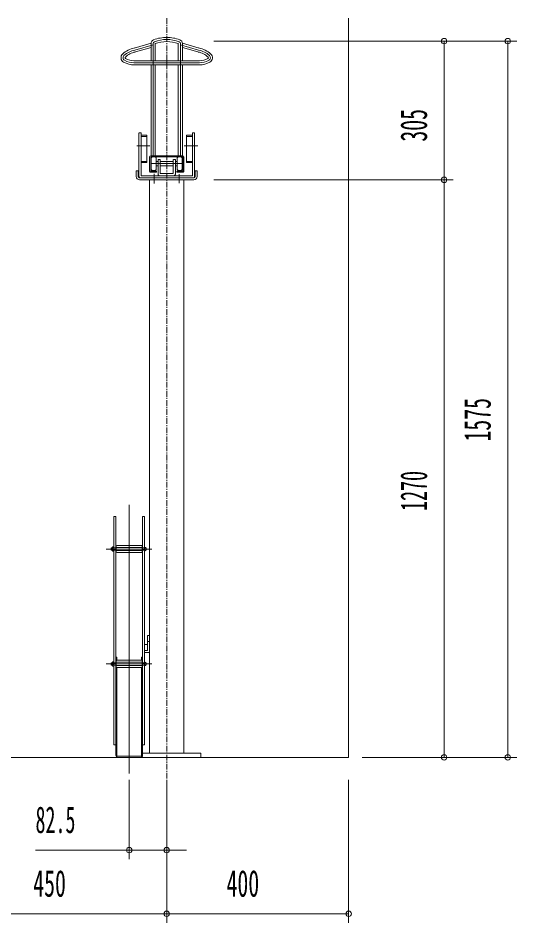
# Model space of a CAD drawing. Units: millimetres, scale not verified. Extents: x -5940 to 5940, y -4200 to 4200.
# Drawn here: x -2763 to -1666, y -2800 to -810 of the extents above; entities that cross this region are included whole.
import ezdxf
from ezdxf.enums import TextEntityAlignment as Align

# ---------------------------------------------------------------- set-up
doc = ezdxf.new("R2010")
doc.units = ezdxf.units.MM
doc.header["$LTSCALE"] = 10
doc.linetypes.add('USER3', pattern=[2, 1.25, -0.25, 0.25, -0.25])
doc.layers.add('0-3_CSLAYER3', color=7, linetype='Continuous', lineweight=18)
doc.styles.add('ＭＳ ゴシック', font='')
doc.styles.get('ＭＳ ゴシック').set_extended_font_data('MS Gothic')

msp = doc.modelspace()

# ---------------------------------------------------------------- linework, layer by layer
at = {"layer": '0-3_CSLAYER3', "color": 3, "linetype": 'USER3'}
msp.add_line((-2436.2, -810), (-2436.2, -2503.22), dxfattribs=at)
at = {"layer": '0-3_CSLAYER3'}
for p, q in [((-2507.44, -875.83), (-2470.67, -865.36)), ((-2504.97, -884.49), (-2470.71, -874.73)), ((-2470.71, -866.1), (-2470.71, -903.75)), ((-2461.7, -865.1), (-2461.7, -903.75)), ((-2410.7, -865.1), (-2410.7, -903.75)), ((-2364.97, -875.83), (-2401.74, -865.36)), ((-2401.7, -866.1), (-2401.7, -903.75)), ((-2367.44, -884.49), (-2401.7, -874.73)), ((-2508.2, -903.75), (-2364.2, -903.75)), ((-2508.2, -912.75), (-2364.2, -912.75)), ((-2470.71, -912.75), (-2470.71, -1112.68)), ((-2461.7, -912.75), (-2461.7, -1112.68)), ((-2410.7, -912.75), (-2410.7, -1112.68)), ((-2401.7, -912.75), (-2401.7, -1112.68)), ((-2497.2, -1062.18), (-2497.2, -1157.98)), ((-2492.7, -1067.58), (-2479.7, -1067.58)), ((-2479.7, -1067.58), (-2479.7, -1127.53)), ((-2392.7, -1067.68), (-2392.7, -1127.64)), ((-2392.7, -1067.68), (-2379.7, -1067.68)), ((-2379.7, -1062.18), (-2379.7, -1156.58)), ((-2379.7, -1062.18), (-2375.3, -1062.18)), ((-2375.2, -1062.18), (-2375.2, -1157.98)), ((-2471.4, -1112.68), (-2401, -1112.68)), ((-2492.7, -1127.53), (-2479.7, -1127.53)), ((-2473.7, -1114.98), (-2473.7, -1146.38)), ((-2471.4, -1114.98), (-2471.4, -1146.38)), ((-2471.4, -1114.98), (-2401, -1114.98)), ((-2468.2, -1114.98), (-2470.2, -1116.98)), ((-2470.2, -1116.98), (-2470.2, -1142.98)), ((-2461.2, -1114.98), (-2459.2, -1116.98)), ((-2459.2, -1116.98), (-2459.2, -1142.98)), ((-2459.2, -1124.98), (-2455.2, -1124.98)), ((-2455.2, -1120.98), (-2450.8, -1120.98)), ((-2455.2, -1120.98), (-2455.2, -1153.58)), ((-2450.7, -1120.98), (-2450.7, -1152.08)), ((-2450.7, -1124.98), (-2421.7, -1124.98)), ((-2421.7, -1120.98), (-2421.7, -1152.08)), ((-2421.6, -1120.98), (-2417.2, -1120.98)), ((-2417.2, -1120.98), (-2417.2, -1153.58)), ((-2417.2, -1124.98), (-2413.2, -1124.98)), ((-2404.2, -1114.98), (-2402.2, -1116.98)), ((-2402.2, -1116.98), (-2402.2, -1142.98)), ((-2401, -1114.98), (-2401, -1146.38)), ((-2398.7, -1114.98), (-2398.7, -1146.38)), ((-2392.7, -1127.64), (-2379.7, -1127.64)), ((-2503.2, -1145.68), (-2498.7, -1145.68)), ((-2503.2, -1145.68), (-2503.2, -1158.18)), ((-2498.7, -1145.68), (-2498.7, -1158.18)), ((-2458.7, -1146.38), (-2471.4, -1146.38)), ((-2468.2, -1144.98), (-2470.2, -1142.98)), ((-2461.2, -1144.98), (-2468.21, -1144.98)), ((-2459.2, -1142.98), (-2461.2, -1144.98)), ((-2459.2, -1134.98), (-2455.2, -1134.98)), ((-2450.7, -1134.98), (-2421.7, -1134.98)), ((-2450.7, -1152.08), (-2421.7, -1152.08)), ((-2417.2, -1134.98), (-2413.2, -1134.98)), ((-2413.7, -1146.38), (-2401, -1146.38)), ((-2373.7, -1145.68), (-2373.7, -1158.18)), ((-2495.7, -1161.18), (-2376.7, -1161.18)), ((-2495.7, -1165.68), (-2376.7, -1165.68)), ((-2473.7, -1165.68), (-2473.7, -2426.68)), ((-2398.7, -1165.68), (-2398.7, -2426.68)), ((-2552.5, -1906.32), (-2548.01, -1906.32)), ((-2552.5, -1906.32), (-2552.5, -2407.94)), ((-2548.01, -1906.32), (-2548.01, -2431.08)), ((-2489.41, -1906.32), (-2489.41, -2431.08)), ((-2489.41, -1906.32), (-2484.9, -1906.32)), ((-2484.9, -2407.94), (-2484.9, -1906.32)), ((-2546.2, -1969.52), (-2547.21, -1970.52)), ((-2491.2, -1969.52), (-2546.2, -1969.52)), ((-2490.21, -1970.52), (-2491.2, -1969.52)), ((-2555.63, -1975.02), (-2558.4, -1975.02)), ((-2558.4, -1980.02), (-2558.4, -1975.02)), ((-2555.63, -1975.44), (-2558.4, -1975.44)), ((-2555.63, -1979.6), (-2558.4, -1979.6)), ((-2555.63, -1980.02), (-2558.4, -1980.02)), ((-2555.63, -1973.46), (-2555.27, -1972.83)), ((-2555.63, -1973.46), (-2555.63, -1981.58)), ((-2555.27, -1979.86), (-2555.63, -1981.58)), ((-2555.63, -1981.58), (-2555.27, -1982.21)), ((-2555.27, -1972.83), (-2552.87, -1972.83)), ((-2555.27, -1979.86), (-2552.87, -1979.86)), ((-2555.27, -1982.21), (-2552.87, -1982.21)), ((-2552.5, -1973.46), (-2552.87, -1972.83)), ((-2552.5, -1973.46), (-2552.87, -1975.17)), ((-2548.01, -1975.02), (-2547.21, -1975.02)), ((-2547.21, -1980.02), (-2548.01, -1980.02)), ((-2490.21, -1984.52), (-2490.21, -1970.52)), ((-2490.21, -1975.02), (-2489.41, -1975.02)), ((-2489.41, -1980.02), (-2490.21, -1980.02)), ((-2481.66, -1977.02), (-2483.72, -1977.02)), ((-2483.72, -1978.02), (-2483.72, -1977.02)), ((-2481.66, -1978.02), (-2483.72, -1978.02)), ((-2481.66, -1977.02), (-2481.66, -1975.97)), ((-2481.66, -1979.07), (-2481.66, -1978.02)), ((-2478.71, -2167.56), (-2478.71, -2200.43)), ((-2478.71, -2167.56), (-2473.7, -2167.56)), ((-2484.9, -2187.14), (-2478.71, -2187.14)), ((-2478.71, -2180.86), (-2473.7, -2180.86)), ((-2484.9, -2200.43), (-2478.71, -2200.43)), ((-2484.9, -2205.33), (-2473.7, -2205.33)), ((-2555.63, -2227.64), (-2558.4, -2227.64)), ((-2558.4, -2232.64), (-2558.4, -2227.64)), ((-2555.63, -2228.07), (-2558.4, -2228.07)), ((-2555.63, -2226.08), (-2555.27, -2225.45)), ((-2555.63, -2226.08), (-2555.63, -2234.21)), ((-2555.27, -2225.45), (-2552.87, -2225.45)), ((-2552.5, -2226.08), (-2552.87, -2225.45)), ((-2552.5, -2226.08), (-2552.87, -2227.8)), ((-2548.01, -2215.39), (-2545.71, -2215.39)), ((-2548.01, -2227.64), (-2547.21, -2227.64)), ((-2547.21, -2237.14), (-2547.21, -2223.14)), ((-2545.71, -2215.39), (-2545.71, -2222.14)), ((-2491.71, -2215.39), (-2491.71, -2222.14)), ((-2491.71, -2215.39), (-2489.41, -2215.39)), ((-2490.21, -2227.64), (-2489.41, -2227.64)), ((-2555.63, -2232.22), (-2558.4, -2232.22)), ((-2555.63, -2232.64), (-2558.4, -2232.64)), ((-2555.27, -2232.49), (-2552.87, -2232.49)), ((-2552.87, -2232.49), (-2552.5, -2234.21)), ((-2552.5, -2234.21), (-2552.87, -2234.83)), ((-2547.21, -2232.64), (-2548.01, -2232.64)), ((-2546.2, -2238.14), (-2547.21, -2237.14)), ((-2491.2, -2238.14), (-2546.2, -2238.14)), ((-2545.71, -2238.14), (-2545.71, -2431.08)), ((-2491.71, -2238.14), (-2491.71, -2431.08)), ((-2490.21, -2237.14), (-2491.2, -2238.14)), ((-2489.41, -2232.64), (-2490.21, -2232.64)), ((-2481.66, -2229.64), (-2483.72, -2229.64)), ((-2481.66, -2229.64), (-2481.66, -2228.59)), ((-2548.01, -2407.94), (-2552.5, -2407.94)), ((-2484.9, -2407.94), (-2489.41, -2407.94)), ((-2489.41, -2426.68), (-2361.2, -2426.68)), ((-2361.2, -2426.68), (-2361.2, -2435.68)), ((-2543.41, -2433.38), (-2494, -2433.38)), ((-2543.41, -2435.68), (-2494, -2435.68)), ((-2489.41, -2435.68), (-2361.2, -2435.68))]:
    msp.add_line(p, q, dxfattribs=at)
at = {"layer": '0-3_CSLAYER3', "color": 3}
for p, q in [((-2506.2, -880.16), (-2466.2, -868.77)), ((-2466.2, -866.1), (-2466.2, -1112.68)), ((-2406.21, -866.1), (-2406.21, -1112.68)), ((-2366.21, -880.16), (-2406.21, -868.77)), ((-2332.73, -860.68), (-1666.21, -860.68)), ((-1826.2, -2435.68), (-1826.2, -860.68)), ((-1686.21, -860.68), (-1686.21, -2435.68)), ((-2508.2, -908.25), (-2364.2, -908.25)), ((-2492.7, -1070.58), (-2479.7, -1070.58)), ((-2392.7, -1070.68), (-2379.7, -1070.68)), ((-2502.2, -1091.08), (-2472.97, -1091.08)), ((-2397.93, -1091.18), (-2367.53, -1091.18)), ((-2492.7, -1125.08), (-2479.7, -1125.08)), ((-2471.49, -1129.98), (-2401.43, -1129.98)), ((-2392.7, -1125.18), (-2379.7, -1125.18)), ((-2463.7, -1152.68), (-2463.7, -1174.08)), ((-2408.71, -1153.06), (-2408.71, -1172.96)), ((-2332.73, -1165.68), (-1806.2, -1165.68)), ((-2518.71, -1880.47), (-2518.71, -2470.99)), ((-2468.83, -1977.52), (-2569.14, -1977.52)), ((-2547.21, -1975.02), (-2552.5, -1975.02)), ((-2547.21, -1980.02), (-2552.5, -1980.02)), ((-2490.21, -1974.02), (-2547.21, -1974.02)), ((-2490.21, -1981.02), (-2547.21, -1981.02)), ((-2485.4, -1975.02), (-2490.21, -1975.02)), ((-2485.4, -1980.02), (-2490.21, -1980.02)), ((-2547.21, -2227.64), (-2552.5, -2227.64)), ((-2490.21, -2226.64), (-2547.21, -2226.64)), ((-2485.4, -2227.64), (-2490.21, -2227.64)), ((-2468.83, -2230.14), (-2569.14, -2230.14)), ((-2547.21, -2232.64), (-2552.5, -2232.64)), ((-2490.21, -2233.64), (-2547.21, -2233.64)), ((-2485.4, -2232.64), (-2490.21, -2232.64)), ((-2006.21, -2435.68), (-1666.21, -2435.68)), ((-2518.71, -2485.16), (-2518.71, -2659.68)), ((-2436.21, -2485.16), (-2436.21, -2799.68)), ((-2036.21, -2485.16), (-2036.21, -2799.68)), ((-2392.35, -2639.68), (-2724.71, -2639.68)), ((-4286.21, -2779.68), (-2036.21, -2779.68))]:
    msp.add_line(p, q, dxfattribs=at)
at = {"layer": '0-3_CSLAYER3', "color": 5}
msp.add_lwpolyline([(-2036.21, -810), (-2036.21, -2435.68), (-4286.21, -2435.68)], dxfattribs=at)
at = {"layer": '0-3_CSLAYER3'}
for points in [[(-2497.1, -1062.08), (-2492.7, -1062.08), (-2492.7, -1156.58), (-2379.7, -1156.58)], [(-2411.2, -1114.98), (-2413.2, -1116.98), (-2413.2, -1142.98), (-2411.2, -1144.98), (-2404.2, -1144.98), (-2402.2, -1142.98)], [(-2458.7, -1146.38), (-2458.7, -1148.68), (-2471.4, -1148.68)], [(-2413.7, -1146.38), (-2413.7, -1148.68), (-2401, -1148.68)], [(-2373.7, -1145.68), (-2369.2, -1145.68), (-2369.2, -1158.18)], [(-2555.63, -1973.46), (-2555.27, -1975.17), (-2552.87, -1975.17)], [(-2552.87, -1979.86), (-2552.5, -1981.58), (-2552.87, -1982.21)], [(-2546.2, -1985.52), (-2547.21, -1984.52), (-2547.21, -1970.52)], [(-2490.21, -1984.52), (-2491.2, -1985.52), (-2546.2, -1985.52)], [(-2555.63, -2226.08), (-2555.27, -2227.8), (-2552.87, -2227.8)], [(-2490.21, -2237.14), (-2490.21, -2223.14), (-2491.2, -2222.14), (-2546.2, -2222.14), (-2547.21, -2223.14)], [(-2555.27, -2232.49), (-2555.63, -2234.21), (-2555.27, -2234.83), (-2552.87, -2234.83)], [(-2481.66, -2231.69), (-2481.66, -2230.64), (-2483.72, -2230.64), (-2483.72, -2229.64)]]:
    msp.add_lwpolyline(points, dxfattribs=at)
at = {"layer": '0-3_CSLAYER3', "color": 3}
for centre in [(-1826.2, -860.68), (-1686.21, -860.68), (-1826.2, -1165.68), (-1826.2, -2435.68), (-1686.21, -2435.68), (-2518.71, -2639.68), (-2436.21, -2639.68), (-2436.21, -2779.68), (-2036.21, -2779.68)]:
    msp.add_circle(centre, 6, dxfattribs=at)
at = {"layer": '0-3_CSLAYER3'}
for centre, radius, start, end in [((-2438.35, -926.21), 73.49, 88.2202, 111.23373), ((-2434.06, -926.21), 73.49, 68.76625, 91.77978), ((-2461.7, -866.1), 9, 111.23373, 180), ((-2438.35, -926.21), 64.49, 88.2202, 111.23373), ((-2434.06, -926.21), 64.49, 68.76625, 91.77978), ((-2410.7, -866.1), 9, 0, 68.76625), ((-2525.77, -897.14), 11, 132.61068, 240.5532), ((-2496.42, -929.04), 54.35, 101.32388, 132.61068), ((-2496.42, -929.04), 45.35, 101.32388, 132.61068), ((-2375.99, -929.04), 45.35, 47.3893, 78.6761), ((-2375.99, -929.04), 54.35, 47.3893, 78.6761), ((-2346.64, -897.14), 11, 299.44679, 47.3893), ((-2508.18, -865.99), 46.76, 240.5532, 270.61138), ((-2525.77, -897.14), 2, 132.61068, 240.5532), ((-2508.18, -865.99), 37.76, 240.5532, 270.61138), ((-2364.23, -865.99), 46.76, 269.38859, 299.44677), ((-2364.23, -865.99), 37.76, 269.38859, 299.44677), ((-2346.64, -897.14), 2, 299.44679, 47.3893), ((-2471.4, -1114.98), 2.3, 90, 180), ((-2401, -1114.98), 2.3, 0, 90), ((-2471.4, -1146.38), 2.3, 179.99998, 270), ((-2452, -1153.48), 3.2, 179.99998, 270), ((-2420.4, -1153.48), 3.2, 269.99998, 0), ((-2401, -1146.38), 2.3, 269.99998, 0), ((-2495.7, -1158.18), 7.5, 179.99998, 270), ((-2495.7, -1158.18), 3, 179.99998, 270), ((-2494, -1157.98), 3.2, 179.99998, 270), ((-2378.4, -1157.98), 3.2, 269.99998, 0), ((-2376.7, -1158.18), 7.5, 269.99998, 0), ((-2376.7, -1158.18), 3, 269.99998, 0), ((-2547.87, -1977.52), 7.76, 162.41203, 197.58793), ((-2560.27, -1977.52), 7.76, 342.41206, 17.58794), ((-2485.47, -1977.07), 3.97, 16.1492, 81.85266), ((-2485.47, -1977.97), 3.97, 278.14732, 343.85076), ((-2547.87, -2230.14), 7.76, 162.41203, 197.58793), ((-2560.27, -2230.14), 7.76, 342.41206, 17.58794), ((-2485.47, -2229.7), 3.97, 16.1492, 81.85266), ((-2485.47, -2230.59), 3.97, 278.14732, 343.85076), ((-2543.41, -2431.08), 4.6, 179.99998, 270), ((-2543.41, -2431.08), 2.3, 179.99998, 270), ((-2494, -2431.08), 4.6, 269.99998, 0), ((-2494, -2431.08), 2.3, 269.99998, 0)]:
    msp.add_arc(centre, radius, start, end, dxfattribs=at)
at = {"layer": '0-3_CSLAYER3', "color": 3}
for centre, radius, start, end in [((-2461.7, -866.1), 4.5, 111.23373, 180), ((-2438.35, -926.21), 68.99, 88.2202, 111.23373), ((-2434.06, -926.21), 68.99, 68.76625, 91.77978), ((-2410.7, -866.1), 4.5, 0, 68.76625), ((-2525.77, -897.14), 6.5, 132.61068, 240.5532), ((-2496.42, -929.04), 49.85, 101.32388, 132.61068), ((-2375.99, -929.04), 49.85, 47.3893, 78.6761), ((-2346.64, -897.14), 6.5, 299.44679, 47.3893), ((-2508.18, -865.99), 42.26, 240.5532, 270.61138), ((-2364.23, -865.99), 42.26, 269.38859, 299.44677)]:
    msp.add_arc(centre, radius, start, end, dxfattribs=at)

# ---------------------------------------------------------------- texts
at = {"layer": '0-3_CSLAYER3', "style": 'ＭＳ ゴシック'}
for s, width, p in [('305', 0.6, (-1846.21, -1081.68)), ('1575', 0.6, (-1706.21, -1741.18)), ('1270', 0.55, (-1846.21, -1893.68))]:
    msp.add_text(s, height=58.65, rotation=90, dxfattribs=dict(at, width=width)).set_placement(p, align=Align.BOTTOM_LEFT)
for s, width, p in [('82.5', 0.55, (-2724.71, -2619.68)), ('450', 0.6, (-2729.71, -2759.68)), ('400', 0.6, (-2304.71, -2759.68))]:
    msp.add_text(s, height=58.65, dxfattribs=dict(at, width=width)).set_placement(p, align=Align.BOTTOM_LEFT)

doc.saveas('drawing.dxf')
